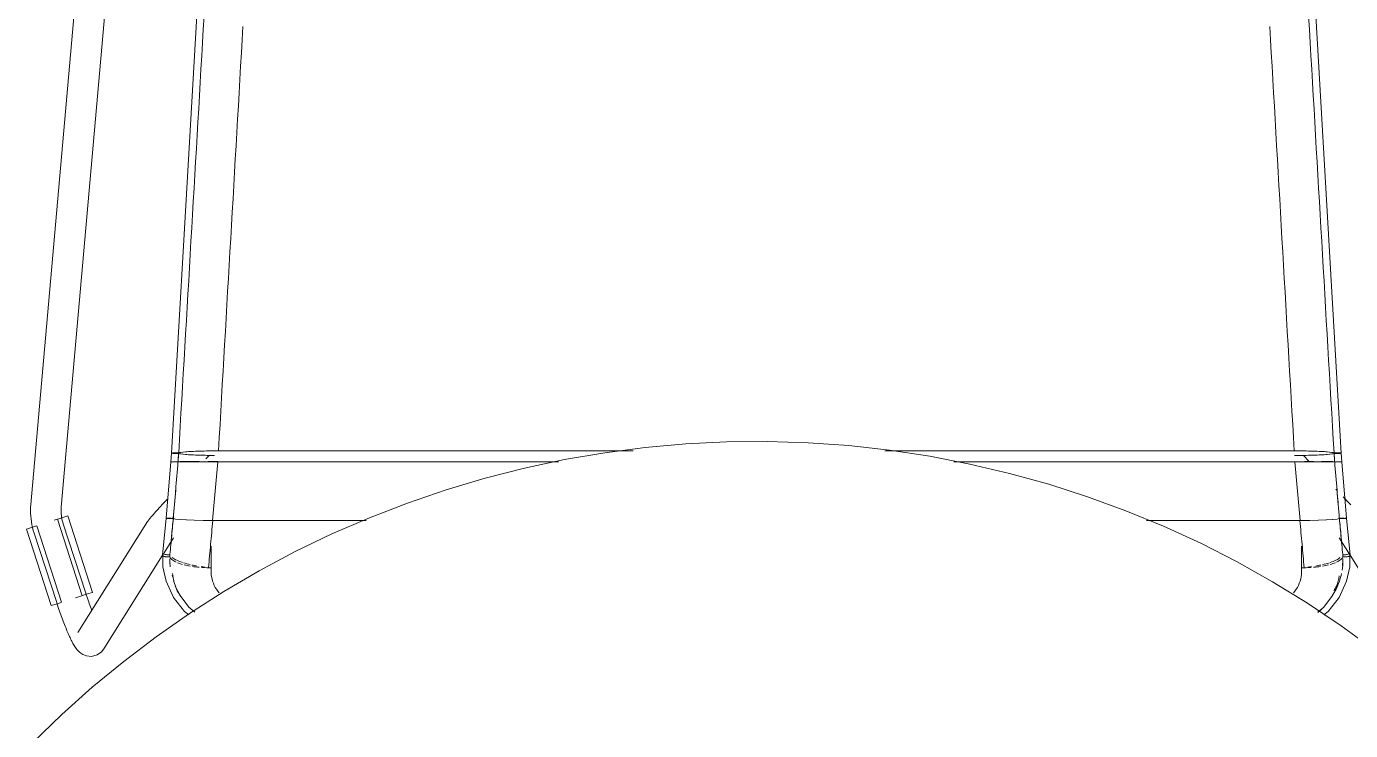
# Model space of a CAD drawing. Header units: millimetres. Extents: x 155927 to 317870, y -36033 to 97293.
# Drawn here: x 164061 to 164580, y 12593 to 12869 of the extents above; entities that cross this region are included whole.
import ezdxf

# ---------------------------------------------------------------- set-up
doc = ezdxf.new("R2010")
doc.units = ezdxf.units.MM
doc.header["$MEASUREMENT"] = 0
doc.layers.add('I-FURN', color=8, linetype='CONTINUOUS', lineweight=9)

msp = doc.modelspace()

# ---------------------------------------------------------------- linework, layer by layer
at = {"layer": 'I-FURN'}
for p, q in [((164101.76, 13124.6), (164062.81, 12681.28)), ((164074.76, 12680.23), (164112.06, 13104.73)), ((164137.24, 13033.31), (164117.96, 12701.41)), ((164557.48, 13033.31), (164576.76, 12701.41)), ((164129.06, 12702.2), (164125.93, 12702.07)), ((164132.62, 12702.27), (164129.06, 12702.2)), ((164136.41, 12702.3), (164132.62, 12702.27)), ((164299, 12702.3), (164136.41, 12702.3)), ((164136.41, 12702.3), (164299, 12702.3)), ((164303.77, 12703.61), (164287.9, 12701.55)), ((164319.7, 12705.04), (164303.77, 12703.61)), ((164335.68, 12705.83), (164319.7, 12705.04)), ((164351.68, 12705.97), (164335.68, 12705.83)), ((164367.67, 12705.48), (164351.68, 12705.97)), ((164383.63, 12704.35), (164367.67, 12705.48)), ((164399.53, 12702.58), (164383.63, 12704.35)), ((164558.31, 12702.3), (164397.74, 12702.3)), ((164397.74, 12702.3), (164558.31, 12702.3)), ((164415.35, 12700.18), (164399.53, 12702.58)), ((164562.1, 12702.27), (164558.31, 12702.3)), ((164565.66, 12702.2), (164562.1, 12702.27)), ((164568.79, 12702.07), (164565.66, 12702.2)), ((164117.68, 12698.05), (164115.86, 12675.85)), ((164117.68, 12698.05), (164117.95, 12701.41)), ((164117.75, 12698.05), (164117.68, 12698.05)), ((164117.68, 12698.05), (164117.75, 12698.05)), ((164117.75, 12698.05), (164117.68, 12698.05)), ((164117.68, 12698.05), (164117.74, 12698.05)), ((164117.93, 12698.04), (164118.23, 12698.04)), ((164118.23, 12698.04), (164117.94, 12698.04)), ((164118.02, 12701.43), (164117.96, 12701.41)), ((164117.96, 12701.41), (164118.02, 12701.38)), ((164118.21, 12701.46), (164118.02, 12701.43)), ((164118.02, 12701.38), (164118.21, 12701.35)), ((164118.5, 12701.48), (164118.21, 12701.46)), ((164118.21, 12701.35), (164118.51, 12701.33)), ((164118.23, 12698.05), (164118.62, 12698.05)), ((164118.61, 12698.05), (164118.23, 12698.05)), ((164118.61, 12698.04), (164118.23, 12698.04)), ((164118.23, 12698.04), (164118.61, 12698.04)), ((164118.88, 12701.5), (164118.5, 12701.48)), ((164118.51, 12701.33), (164118.89, 12701.31)), ((164119.07, 12698.05), (164118.61, 12698.05)), ((164119.06, 12698.04), (164118.61, 12698.04)), ((164118.61, 12698.04), (164119.06, 12698.04)), ((164118.62, 12698.05), (164119.07, 12698.05)), ((164119.33, 12701.51), (164118.88, 12701.5)), ((164118.89, 12701.31), (164119.34, 12701.3)), ((164119.55, 12698.04), (164119.06, 12698.04)), ((164119.06, 12698.04), (164119.55, 12698.04)), ((164119.07, 12698.05), (164119.56, 12698.05)), ((164119.56, 12698.05), (164119.07, 12698.05)), ((164119.82, 12701.52), (164119.33, 12701.51)), ((164119.34, 12701.3), (164119.83, 12701.3)), ((164120.05, 12698.04), (164119.55, 12698.04)), ((164119.55, 12698.04), (164120.05, 12698.04)), ((164119.56, 12698.05), (164120.06, 12698.05)), ((164120.05, 12698.05), (164119.56, 12698.05)), ((164120.32, 12701.51), (164119.82, 12701.52)), ((164119.83, 12701.3), (164120.33, 12701.3)), ((164120.52, 12698.05), (164120.05, 12698.05)), ((164120.52, 12698.04), (164120.05, 12698.04)), ((164120.05, 12698.04), (164120.52, 12698.04)), ((164120.06, 12698.05), (164120.53, 12698.05)), ((164120.79, 12701.51), (164120.32, 12701.51)), ((164120.33, 12701.3), (164120.8, 12701.31)), ((164121.41, 12698.02), (164120.52, 12698.04)), ((164120.52, 12698.04), (164121.4, 12698.02)), ((164121.68, 12701.72), (164120.79, 12701.51)), ((164120.8, 12701.31), (164121.7, 12701.1)), ((164121.4, 12698.02), (164123.15, 12698.01)), ((164123.15, 12698.01), (164121.41, 12698.02)), ((164121.42, 12698.07), (164123.18, 12698.08)), ((164123.17, 12698.08), (164121.42, 12698.07)), ((164123.43, 12701.91), (164121.68, 12701.72)), ((164121.7, 12701.1), (164123.45, 12700.9)), ((164123.15, 12698.01), (164125.65, 12698)), ((164125.65, 12698), (164123.16, 12698.01)), ((164125.67, 12698.09), (164123.17, 12698.08)), ((164123.18, 12698.08), (164125.67, 12698.09)), ((164125.93, 12702.07), (164123.43, 12701.91)), ((164123.45, 12700.9), (164125.95, 12700.74)), ((164125.65, 12698), (164128.79, 12697.99)), ((164128.79, 12697.99), (164125.66, 12698)), ((164125.67, 12698.09), (164128.8, 12698.1)), ((164128.79, 12698.1), (164125.67, 12698.09)), ((164125.95, 12700.74), (164129.07, 12700.62)), ((164132.36, 12697.99), (164128.79, 12697.99)), ((164128.79, 12697.99), (164132.36, 12697.99)), ((164129.07, 12700.62), (164132.62, 12700.54)), ((164132.92, 12700.66), (164131.45, 12699.13)), ((164132.35, 12698.11), (164136.13, 12698.11)), ((164136.13, 12698.11), (164132.35, 12698.11)), ((164136.14, 12697.98), (164132.36, 12697.99)), ((164132.36, 12697.99), (164136.14, 12697.98)), ((164132.62, 12700.54), (164134.87, 12700.52)), ((164269.78, 12697.98), (164136.14, 12697.98)), ((164136.14, 12697.98), (164269.78, 12697.98)), ((164272.13, 12698.86), (164256.48, 12695.53)), ((164287.9, 12701.55), (164272.13, 12698.86)), ((164431.06, 12697.14), (164415.35, 12700.18)), ((164558.58, 12697.98), (164424.83, 12697.98)), ((164424.83, 12697.98), (164558.58, 12697.98)), ((164446.63, 12693.48), (164431.06, 12697.14)), ((164558.42, 12700.51), (164562.1, 12700.54)), ((164562.36, 12697.99), (164558.58, 12697.98)), ((164558.58, 12697.98), (164562.36, 12697.99)), ((164564.37, 12697.99), (164561.8, 12700.66)), ((164562.1, 12700.54), (164565.65, 12700.62)), ((164565.93, 12697.99), (164562.36, 12697.99)), ((164562.36, 12697.99), (164565.93, 12697.99)), ((164562.37, 12698.11), (164565.92, 12698.1)), ((164565.93, 12698.1), (164562.37, 12698.11)), ((164565.65, 12700.62), (164568.77, 12700.74)), ((164569.06, 12698), (164565.93, 12697.99)), ((164565.93, 12697.99), (164569.06, 12698)), ((164568.77, 12700.74), (164571.27, 12700.9)), ((164571.29, 12701.91), (164568.79, 12702.07)), ((164569.05, 12698.09), (164571.54, 12698.08)), ((164571.55, 12698.08), (164569.05, 12698.09)), ((164569.06, 12698), (164571.57, 12698.01)), ((164571.56, 12698.01), (164569.07, 12698)), ((164571.27, 12700.9), (164573.02, 12701.1)), ((164573.04, 12701.72), (164571.29, 12701.91)), ((164571.54, 12698.08), (164573.3, 12698.07)), ((164573.3, 12698.07), (164571.55, 12698.08)), ((164573.31, 12698.02), (164571.57, 12698.01)), ((164571.57, 12698.01), (164573.32, 12698.02)), ((164573.02, 12701.1), (164573.92, 12701.31)), ((164573.93, 12701.51), (164573.04, 12701.72)), ((164574.2, 12698.04), (164573.31, 12698.02)), ((164573.32, 12698.02), (164574.2, 12698.04)), ((164573.92, 12701.31), (164574.39, 12701.3)), ((164574.4, 12701.51), (164573.93, 12701.51)), ((164574.19, 12698.05), (164574.66, 12698.05)), ((164574.67, 12698.05), (164574.2, 12698.05)), ((164574.67, 12698.04), (164574.2, 12698.04)), ((164574.2, 12698.04), (164574.67, 12698.04)), ((164574.39, 12701.3), (164574.89, 12701.3)), ((164574.9, 12701.52), (164574.4, 12701.51)), ((164574.66, 12698.05), (164575.16, 12698.05)), ((164575.16, 12698.05), (164574.67, 12698.05)), ((164575.17, 12698.04), (164574.67, 12698.04)), ((164574.67, 12698.04), (164575.17, 12698.04)), ((164574.89, 12701.3), (164575.38, 12701.3)), ((164575.39, 12701.51), (164574.9, 12701.52)), ((164575.16, 12698.05), (164575.65, 12698.05)), ((164575.65, 12698.05), (164575.16, 12698.05)), ((164575.66, 12698.04), (164575.17, 12698.04)), ((164575.17, 12698.04), (164575.66, 12698.04)), ((164575.38, 12701.3), (164575.83, 12701.31)), ((164575.84, 12701.5), (164575.39, 12701.51)), ((164575.65, 12698.05), (164576.1, 12698.05)), ((164576.11, 12698.05), (164575.65, 12698.05)), ((164576.11, 12698.04), (164575.66, 12698.04)), ((164575.66, 12698.04), (164576.11, 12698.04)), ((164575.83, 12701.31), (164576.21, 12701.33)), ((164576.22, 12701.48), (164575.84, 12701.5)), ((164576.1, 12698.05), (164576.48, 12698.05)), ((164576.49, 12698.05), (164576.11, 12698.05)), ((164576.49, 12698.04), (164576.11, 12698.04)), ((164576.11, 12698.04), (164576.49, 12698.04)), ((164576.21, 12701.33), (164576.51, 12701.35)), ((164576.51, 12701.46), (164576.22, 12701.48)), ((164576.48, 12698.05), (164576.78, 12698.05)), ((164576.78, 12698.05), (164576.49, 12698.05)), ((164576.78, 12698.04), (164576.49, 12698.04)), ((164576.49, 12698.04), (164576.79, 12698.04)), ((164576.7, 12701.43), (164576.51, 12701.46)), ((164576.51, 12701.35), (164576.7, 12701.38)), ((164576.76, 12701.41), (164576.7, 12701.43)), ((164576.7, 12701.38), (164576.76, 12701.41)), ((164577.04, 12698.05), (164576.77, 12701.41)), ((164576.78, 12698.05), (164576.97, 12698.05)), ((164576.97, 12698.05), (164576.78, 12698.04)), ((164576.97, 12698.05), (164576.78, 12698.05)), ((164576.79, 12698.04), (164576.97, 12698.05)), ((164576.97, 12698.05), (164577.04, 12698.05)), ((164577.04, 12698.05), (164576.97, 12698.05)), ((164576.97, 12698.05), (164577.04, 12698.05)), ((164577.04, 12698.05), (164576.97, 12698.05)), ((164577.04, 12698.05), (164578.86, 12675.85)), ((164256.48, 12695.53), (164240.97, 12691.59)), ((164462.05, 12689.2), (164446.63, 12693.48)), ((164225.64, 12687.03), (164210.5, 12681.85)), ((164240.97, 12691.59), (164225.64, 12687.03)), ((164477.28, 12684.31), (164462.05, 12689.2)), ((164575.14, 12686.8), (164574.65, 12687.31)), ((164114.21, 12681.09), (164114.61, 12681.53)), ((164114.61, 12681.53), (164115.03, 12681.97)), ((164115.03, 12681.97), (164115.45, 12682.42)), ((164115.45, 12682.42), (164115.88, 12682.89)), ((164115.88, 12682.89), (164116.32, 12683.36)), ((164210.5, 12681.85), (164195.58, 12676.08)), ((164492.3, 12678.81), (164477.28, 12684.31)), ((164577.95, 12683.83), (164577.49, 12684.32)), ((164578.4, 12683.36), (164577.95, 12683.83)), ((164578.84, 12682.89), (164578.4, 12683.36)), ((164579.27, 12682.42), (164578.84, 12682.89)), ((164579.69, 12681.97), (164579.27, 12682.42)), ((164580.11, 12681.53), (164579.69, 12681.97)), ((164580.51, 12681.09), (164580.11, 12681.53)), ((164062.73, 12680.14), (164062.7, 12679)), ((164062.7, 12679), (164062.71, 12677.86)), ((164062.71, 12677.86), (164062.77, 12676.72)), ((164062.81, 12681.28), (164062.73, 12680.14)), ((164062.77, 12676.72), (164062.88, 12675.58)), ((164074.7, 12678.88), (164074.72, 12679.54)), ((164074.71, 12678.22), (164074.7, 12678.88)), ((164074.74, 12677.56), (164074.71, 12678.22)), ((164074.72, 12679.54), (164074.76, 12680.2)), ((164074.81, 12676.9), (164074.74, 12677.56)), ((164074.76, 12680.2), (164074.76, 12680.23)), ((164074.89, 12676.24), (164074.81, 12676.9)), ((164075.01, 12675.59), (164074.89, 12676.24)), ((164075.3, 12676.18), (164077.25, 12676.81)), ((164086.94, 12646.81), (164077.25, 12676.81)), ((164109.72, 12676.06), (164109.92, 12676.31)), ((164109.92, 12676.31), (164110.13, 12676.56)), ((164110.13, 12676.56), (164110.36, 12676.82)), ((164110.36, 12676.82), (164110.61, 12677.1)), ((164110.61, 12677.1), (164110.86, 12677.4)), ((164110.86, 12677.4), (164111.14, 12677.71)), ((164111.14, 12677.71), (164111.42, 12678.03)), ((164111.42, 12678.03), (164111.73, 12678.37)), ((164111.73, 12678.37), (164112.04, 12678.72)), ((164112.04, 12678.72), (164112.37, 12679.08)), ((164112.37, 12679.08), (164112.71, 12679.46)), ((164112.71, 12679.46), (164113.07, 12679.85)), ((164113.07, 12679.85), (164113.44, 12680.25)), ((164113.44, 12680.25), (164113.82, 12680.67)), ((164113.82, 12680.67), (164114.21, 12681.09)), ((164507.1, 12672.72), (164492.3, 12678.81)), ((164061.1, 12671.6), (164063.05, 12672.23)), ((164070.78, 12641.59), (164061.1, 12671.6)), ((164062.88, 12675.58), (164063.03, 12674.45)), ((164063.03, 12674.45), (164063.23, 12673.32)), ((164063.05, 12672.23), (164065.02, 12672.87)), ((164063.23, 12673.32), (164063.47, 12672.21)), ((164063.47, 12672.21), (164063.75, 12671.1)), ((164063.75, 12671.1), (164064.08, 12670.01)), ((164074.83, 12642.9), (164065.14, 12672.9)), ((164071.95, 12675.1), (164073.11, 12675.48)), ((164073.21, 12675.51), (164082.9, 12645.5)), ((164073.33, 12675.55), (164075.3, 12676.18)), ((164075.15, 12674.94), (164075.01, 12675.59)), ((164075.32, 12674.3), (164075.15, 12674.94)), ((164075.51, 12673.67), (164075.32, 12674.3)), ((164084.22, 12646.86), (164075.51, 12673.67)), ((164108.6, 12674.58), (164081.3, 12630.99)), ((164108.6, 12674.58), (164108.82, 12674.9)), ((164108.82, 12674.9), (164109, 12675.16)), ((164109, 12675.16), (164109.17, 12675.39)), ((164109.17, 12675.39), (164109.35, 12675.61)), ((164109.35, 12675.61), (164109.53, 12675.83)), ((164109.53, 12675.83), (164109.72, 12676.06)), ((164115.85, 12675.85), (164114.43, 12661.35)), ((164115.92, 12675.87), (164115.85, 12675.85)), ((164115.85, 12675.85), (164115.92, 12675.82)), ((164115.86, 12675.85), (164115.92, 12675.87)), ((164115.92, 12675.82), (164115.86, 12675.85)), ((164116.1, 12675.9), (164115.92, 12675.87)), ((164115.92, 12675.87), (164116.11, 12675.9)), ((164115.92, 12675.82), (164116.11, 12675.8)), ((164116.4, 12675.92), (164116.1, 12675.9)), ((164116.11, 12675.9), (164116.4, 12675.92)), ((164116.11, 12675.8), (164116.41, 12675.77)), ((164116.41, 12675.77), (164116.11, 12675.8)), ((164116.78, 12675.93), (164116.4, 12675.92)), ((164116.4, 12675.92), (164116.78, 12675.93)), ((164116.41, 12675.77), (164116.79, 12675.76)), ((164116.79, 12675.76), (164116.41, 12675.77)), ((164117.23, 12675.94), (164116.78, 12675.93)), ((164116.78, 12675.93), (164117.23, 12675.94)), ((164116.79, 12675.76), (164117.24, 12675.75)), ((164117.25, 12675.75), (164116.79, 12675.76)), ((164117.72, 12675.95), (164117.23, 12675.94)), ((164117.23, 12675.94), (164117.72, 12675.95)), ((164117.24, 12675.75), (164117.73, 12675.74)), ((164117.74, 12675.74), (164117.25, 12675.75)), ((164117.73, 12675.74), (164118.23, 12675.75)), ((164118.24, 12675.75), (164117.74, 12675.74)), ((164118.69, 12675.94), (164118.22, 12675.95)), ((164118.22, 12675.95), (164118.69, 12675.94)), ((164118.23, 12675.75), (164118.7, 12675.75)), ((164118.71, 12675.75), (164118.24, 12675.75)), ((164118.7, 12675.75), (164119.59, 12675.56)), ((164119.59, 12675.56), (164118.71, 12675.75)), ((164121.31, 12675.38), (164119.59, 12675.56)), ((164119.59, 12675.56), (164121.33, 12675.38)), ((164123.77, 12675.23), (164121.33, 12675.38)), ((164121.33, 12675.38), (164123.81, 12675.23)), ((164126.84, 12675.12), (164123.8, 12675.23)), ((164123.81, 12675.23), (164126.91, 12675.12)), ((164130.35, 12675.04), (164126.9, 12675.12)), ((164126.91, 12675.12), (164130.34, 12675.04)), ((164130.44, 12675.04), (164134.2, 12675.02)), ((164134.08, 12675.02), (164130.44, 12675.04)), ((164134.2, 12675.02), (164194.32, 12675.02)), ((164194.32, 12675.02), (164134.2, 12675.02)), ((164195.58, 12676.08), (164180.9, 12669.71)), ((164500.4, 12675.02), (164560.52, 12675.02)), ((164560.52, 12675.02), (164500.4, 12675.02)), ((164521.63, 12666.04), (164507.1, 12672.72)), ((164560.52, 12675.02), (164564.28, 12675.04)), ((164564.28, 12675.04), (164560.64, 12675.02)), ((164567.82, 12675.12), (164564.37, 12675.04)), ((164564.38, 12675.04), (164567.81, 12675.12)), ((164567.81, 12675.12), (164570.91, 12675.23)), ((164570.92, 12675.23), (164567.88, 12675.12)), ((164570.91, 12675.23), (164573.39, 12675.38)), ((164573.39, 12675.38), (164570.95, 12675.23)), ((164573.39, 12675.38), (164575.13, 12675.56)), ((164575.13, 12675.56), (164573.41, 12675.38)), ((164576.01, 12675.75), (164575.13, 12675.56)), ((164575.13, 12675.56), (164576.02, 12675.75)), ((164576.48, 12675.75), (164576.01, 12675.75)), ((164576.02, 12675.75), (164576.49, 12675.75)), ((164576.5, 12675.95), (164576.03, 12675.94)), ((164576.03, 12675.94), (164576.5, 12675.95)), ((164576.98, 12675.74), (164576.48, 12675.75)), ((164576.49, 12675.75), (164576.99, 12675.74)), ((164577, 12675.95), (164576.5, 12675.95)), ((164576.5, 12675.95), (164577, 12675.95)), ((164577.47, 12675.75), (164576.98, 12675.74)), ((164576.99, 12675.74), (164577.48, 12675.75)), ((164577.49, 12675.94), (164577, 12675.95)), ((164577, 12675.95), (164577.49, 12675.94)), ((164577.93, 12675.76), (164577.47, 12675.75)), ((164577.48, 12675.75), (164577.93, 12675.76)), ((164577.94, 12675.93), (164577.49, 12675.94)), ((164577.49, 12675.94), (164577.94, 12675.93)), ((164577.93, 12675.76), (164578.31, 12675.77)), ((164578.31, 12675.77), (164577.93, 12675.76)), ((164578.31, 12675.77), (164578.61, 12675.8)), ((164578.6, 12675.8), (164578.31, 12675.77)), ((164578.62, 12675.9), (164578.32, 12675.92)), ((164578.32, 12675.92), (164578.61, 12675.9)), ((164578.61, 12675.9), (164578.8, 12675.87)), ((164578.61, 12675.8), (164578.8, 12675.82)), ((164578.8, 12675.87), (164578.62, 12675.9)), ((164578.87, 12675.85), (164578.8, 12675.87)), ((164578.8, 12675.87), (164578.86, 12675.85)), ((164578.86, 12675.85), (164578.8, 12675.82)), ((164578.8, 12675.82), (164578.87, 12675.85)), ((164578.87, 12675.85), (164580.29, 12661.35)), ((164064.08, 12670.01), (164064.1, 12669.96)), ((164064.1, 12669.96), (164072.81, 12643.15)), ((164115.11, 12662.36), (164118.77, 12668.21)), ((164180.9, 12669.71), (164166.49, 12662.77)), ((164535.89, 12658.78), (164521.63, 12666.04)), ((164575.95, 12668.21), (164580.01, 12661.73)), ((164091.47, 12624.62), (164114.5, 12661.39)), ((164114.64, 12656.79), (164114.55, 12662.25)), ((164133.49, 12664.97), (164133.49, 12655.22)), ((164166.49, 12662.77), (164152.37, 12655.25)), ((164561.23, 12655.22), (164561.23, 12664.97)), ((164580.08, 12656.79), (164580.17, 12662.25)), ((164580.22, 12661.39), (164603.25, 12624.62)), ((164115.85, 12651.14), (164114.64, 12656.79)), ((164133.55, 12656.46), (164132.5, 12656.46)), ((164549.85, 12650.96), (164535.89, 12658.78)), ((164562.22, 12656.46), (164561.17, 12656.46)), ((164578.87, 12651.14), (164580.08, 12656.79)), ((164118.76, 12644.83), (164115.85, 12651.14)), ((164152.37, 12655.25), (164138.56, 12647.17)), ((164563.48, 12642.58), (164549.85, 12650.96)), ((164575.96, 12644.83), (164578.87, 12651.14)), ((164080.32, 12644.67), (164082.8, 12645.47)), ((164084.99, 12646.18), (164083.02, 12645.54)), ((164084.33, 12646.53), (164084.22, 12646.86)), ((164084.56, 12645.84), (164084.33, 12646.53)), ((164084.79, 12645.15), (164084.56, 12645.84)), ((164085.02, 12644.46), (164084.79, 12645.15)), ((164086.94, 12646.81), (164084.99, 12646.18)), ((164121.33, 12645.53), (164119.42, 12649.22)), ((164124.83, 12640.96), (164121.33, 12645.53)), ((164138.56, 12647.17), (164125.08, 12638.55)), ((164569.89, 12640.96), (164573.39, 12645.53)), ((164573.39, 12645.53), (164575.3, 12649.22)), ((164072.74, 12642.22), (164070.78, 12641.59)), ((164074.71, 12642.86), (164072.74, 12642.22)), ((164072.96, 12642.69), (164072.81, 12643.15)), ((164073.2, 12641.95), (164072.96, 12642.69)), ((164073.45, 12641.22), (164073.2, 12641.95)), ((164073.7, 12640.48), (164073.45, 12641.22)), ((164073.95, 12639.75), (164073.7, 12640.48)), ((164085.25, 12643.78), (164085.02, 12644.46)), ((164085.49, 12643.11), (164085.25, 12643.78)), ((164085.72, 12642.44), (164085.49, 12643.11)), ((164085.96, 12641.79), (164085.72, 12642.44)), ((164086.19, 12641.14), (164085.96, 12641.79)), ((164086.43, 12640.5), (164086.19, 12641.14)), ((164086.66, 12639.88), (164086.43, 12640.5)), ((164123.09, 12639.3), (164118.76, 12644.83)), ((164127.17, 12639), (164124.83, 12640.96)), ((164576.77, 12633.67), (164563.48, 12642.58)), ((164567.56, 12639.01), (164569.89, 12640.96)), ((164571.63, 12639.3), (164575.96, 12644.83)), ((164074.2, 12639.03), (164073.95, 12639.75)), ((164074.45, 12638.32), (164074.2, 12639.03)), ((164074.71, 12637.61), (164074.45, 12638.32)), ((164074.96, 12636.91), (164074.71, 12637.61)), ((164075.22, 12636.22), (164074.96, 12636.91)), ((164075.47, 12635.54), (164075.22, 12636.22)), ((164075.73, 12634.88), (164075.47, 12635.54)), ((164075.98, 12634.23), (164075.73, 12634.88)), ((164125.08, 12638.55), (164111.96, 12629.39)), ((164124.8, 12637.93), (164123.09, 12639.3)), ((164569.92, 12637.93), (164571.63, 12639.3)), ((164076.23, 12633.59), (164075.98, 12634.23)), ((164076.48, 12632.96), (164076.23, 12633.59)), ((164076.73, 12632.35), (164076.48, 12632.96)), ((164076.98, 12631.75), (164076.73, 12632.35)), ((164077.22, 12631.18), (164076.98, 12631.75)), ((164077.47, 12630.61), (164077.22, 12631.18)), ((164077.71, 12630.07), (164077.47, 12630.61)), ((164077.94, 12629.54), (164077.71, 12630.07)), ((164078.18, 12629.03), (164077.94, 12629.54)), ((164589.69, 12624.24), (164576.77, 12633.67)), ((164078.41, 12628.54), (164078.18, 12629.03)), ((164078.64, 12628.07), (164078.41, 12628.54)), ((164078.87, 12627.61), (164078.64, 12628.07)), ((164079.1, 12627.17), (164078.87, 12627.61)), ((164079.33, 12626.74), (164079.1, 12627.17)), ((164079.56, 12626.33), (164079.33, 12626.74)), ((164079.8, 12625.93), (164079.56, 12626.33)), ((164080.04, 12625.54), (164079.8, 12625.93)), ((164080.29, 12625.16), (164080.04, 12625.54)), ((164080.57, 12624.76), (164080.29, 12625.16)), ((164080.88, 12624.36), (164080.57, 12624.76)), ((164081.25, 12623.94), (164080.88, 12624.36)), ((164090.57, 12623.5), (164091.47, 12624.62)), ((164111.96, 12629.39), (164099.22, 12619.72)), ((164081.72, 12623.47), (164081.25, 12623.94)), ((164082.35, 12622.95), (164081.72, 12623.47)), ((164083.26, 12622.39), (164082.35, 12622.95)), ((164084.64, 12621.86), (164083.26, 12622.39)), ((164086.61, 12621.69), (164084.64, 12621.86)), ((164088.84, 12622.28), (164086.61, 12621.69)), ((164099.22, 12619.72), (164086.87, 12609.55)), ((164090.57, 12623.5), (164088.84, 12622.28)), ((164086.87, 12609.55), (164074.94, 12598.89)), ((164074.94, 12598.89), (164063.44, 12587.76))]:
    msp.add_line(p, q, dxfattribs=at)
for points in [[(164120.79, 12701.51), (164124.01, 12756.91), (164130.45, 12867.67), (164136.89, 12978.27), (164140.11, 13033.5)], [(164573.93, 12701.51), (164570.71, 12756.91), (164564.27, 12867.67), (164557.83, 12978.27), (164554.61, 13033.5)], [(164136.41, 12702.3), (164139.6, 12757.83), (164142.8, 12813.35), (164145.99, 12868.79)], [(164548.72, 12868.79), (164551.92, 12813.33), (164555.12, 12757.83), (164558.31, 12702.3)], [(164120.8, 12701.31), (164120.2, 12701.29), (164118.69, 12701.29), (164117.95, 12701.37), (164117.95, 12701.41)], [(164118.71, 12675.75), (164119.01, 12679.46), (164119.61, 12686.89), (164120.22, 12694.32), (164120.52, 12698.04)], [(164120.79, 12701.51), (164120.74, 12700.93), (164120.65, 12699.77), (164120.56, 12698.62), (164120.52, 12698.04)], [(164120.8, 12701.31), (164120.75, 12700.76), (164120.66, 12699.68), (164120.57, 12698.6), (164120.53, 12698.05)], [(164135.11, 12686.49), (164135.46, 12690.32), (164135.8, 12694.15), (164136.14, 12697.98)], [(164558.58, 12697.98), (164558.92, 12694.15), (164559.26, 12690.32), (164559.61, 12686.49)], [(164573.92, 12701.31), (164573.97, 12700.76), (164574.06, 12699.68), (164574.15, 12698.6), (164574.19, 12698.05)], [(164573.93, 12701.51), (164573.98, 12700.93), (164574.07, 12699.77), (164574.15, 12698.62), (164574.2, 12698.04)], [(164576.01, 12675.75), (164575.71, 12679.46), (164575.11, 12686.89), (164574.5, 12694.32), (164574.2, 12698.04)], [(164118.69, 12675.94), (164118.99, 12679.59), (164119.3, 12683.24), (164119.6, 12686.89)], [(164119.9, 12690.5), (164119.93, 12690.91), (164119.97, 12691.32), (164120, 12691.73)], [(164134.08, 12675.02), (164134.42, 12678.84), (164134.77, 12682.66), (164135.11, 12686.49)], [(164559.61, 12686.49), (164559.95, 12682.66), (164560.29, 12678.84), (164560.64, 12675.02)], [(164118.7, 12675.75), (164118.46, 12673.23), (164117.98, 12668.19), (164117.51, 12663.24), (164117.27, 12660.8)], [(164118.69, 12675.94), (164118.45, 12673.57), (164118.22, 12671.2), (164117.98, 12668.86)], [(164134.2, 12675.02), (164133.89, 12671.88), (164133.3, 12665.63), (164132.76, 12659.49), (164132.5, 12656.46)], [(164560.52, 12675.02), (164560.83, 12671.88), (164561.42, 12665.63), (164561.96, 12659.49), (164562.22, 12656.46)], [(164576.02, 12675.75), (164576.26, 12673.23), (164576.74, 12668.19), (164577.21, 12663.24), (164577.45, 12660.8)], [(164576.05, 12675.75), (164576.28, 12673.44), (164576.51, 12671.13), (164576.74, 12668.86)], [(164114.61, 12662.1), (164114.65, 12662.06), (164114.78, 12661.96), (164115.07, 12661.83), (164115.46, 12661.71), (164115.92, 12661.62), (164116.41, 12661.55), (164116.91, 12661.52), (164117.22, 12661.52), (164117.37, 12661.53)], [(164119.81, 12658.63), (164119.12, 12658.96), (164117.98, 12659.66), (164117.41, 12660.41), (164117.27, 12660.8)], [(164117.31, 12659.97), (164117.32, 12659.32), (164117.35, 12658.67), (164117.42, 12658.02)], [(164117.44, 12656.8), (164117.36, 12657.62), (164117.35, 12658.44), (164117.35, 12659.27)], [(164118.28, 12660.44), (164118.68, 12660.12), (164119.21, 12659.8), (164119.85, 12659.49)], [(164120.1, 12659.37), (164120.73, 12659.08), (164121.47, 12658.8), (164122.29, 12658.54)], [(164122.25, 12657.75), (164121.52, 12657.95), (164120.88, 12658.19), (164120.28, 12658.43)], [(164122.72, 12658.38), (164123.52, 12658.13), (164124.4, 12657.9), (164125.32, 12657.68)], [(164125.3, 12657.07), (164124.45, 12657.21), (164123.65, 12657.37), (164122.91, 12657.56)], [(164125.98, 12657.53), (164126.62, 12657.39), (164127.28, 12657.25), (164127.96, 12657.13)], [(164128.78, 12656.63), (164127.88, 12656.71), (164127, 12656.81), (164126.15, 12656.93)], [(164129.66, 12656.88), (164130.14, 12656.81), (164130.61, 12656.76), (164131.09, 12656.71)], [(164132.5, 12656.46), (164131.55, 12656.47), (164130.62, 12656.51), (164129.71, 12656.56)], [(164133.5, 12654.95), (164133.49, 12655.45), (164133.5, 12655.96), (164133.55, 12656.46)], [(164561.17, 12656.46), (164561.22, 12655.96), (164561.23, 12655.45), (164561.23, 12654.94)], [(164565, 12656.56), (164564.09, 12656.5), (164563.17, 12656.47), (164562.22, 12656.46)], [(164563.63, 12656.7), (164564.11, 12656.75), (164564.58, 12656.82), (164565.04, 12656.88)], [(164568.57, 12656.93), (164567.72, 12656.81), (164566.85, 12656.69), (164565.93, 12656.63)], [(164566.74, 12657.14), (164567.43, 12657.26), (164568.08, 12657.39), (164568.74, 12657.53)], [(164569.4, 12657.68), (164570.33, 12657.89), (164571.27, 12658.12), (164572.12, 12658.37)], [(164571.8, 12657.56), (164571.06, 12657.38), (164570.25, 12657.22), (164569.42, 12657.07)], [(164572.44, 12658.52), (164573.26, 12658.79), (164574.07, 12659.07), (164574.62, 12659.37)], [(164574.45, 12658.43), (164573.86, 12658.18), (164573.2, 12657.95), (164572.47, 12657.74)], [(164574.87, 12659.49), (164575.51, 12659.8), (164575.9, 12660.12), (164576.23, 12660.44)], [(164577.42, 12659.26), (164577.41, 12658), (164577.31, 12656.74), (164577.13, 12655.5)], [(164577.22, 12657.29), (164577.33, 12658.17), (164577.35, 12659.07), (164577.35, 12659.97)], [(164118.24, 12653.55), (164118.44, 12652.83), (164118.67, 12652.11), (164118.94, 12651.4)], [(164568.96, 12640.14), (164568.53, 12639.73), (164568.08, 12639.34), (164567.62, 12638.96)]]:
    msp.add_open_spline(points, degree=3, dxfattribs=at)
for points, knots in [([(164120.79, 12701.51), (164121.07, 12701.65), (164122.45, 12701.86), (164125.81, 12702.08), (164128.98, 12702.2), (164132.58, 12702.28), (164135.13, 12702.3), (164136.41, 12702.3)], [-1, -1, -1, -1, -0.666667, -0.5, -0.333333, -0.166667, 0, 0, 0, 0]), ([(164558.31, 12702.3), (164559.59, 12702.3), (164562.14, 12702.28), (164565.74, 12702.2), (164568.91, 12702.08), (164572.27, 12701.86), (164573.65, 12701.65), (164573.93, 12701.51)], [-1, -1, -1, -1, -0.833333, -0.666667, -0.5, -0.333333, 0, 0, 0, 0]), ([(164117.95, 12701.41), (164117.95, 12701.42), (164118.09, 12701.45), (164118.48, 12701.48), (164118.87, 12701.5), (164119.32, 12701.51), (164119.82, 12701.52), (164120.32, 12701.52), (164120.64, 12701.51), (164120.79, 12701.51)], [-0.498493, -0.498493, -0.498493, -0.498493, -0.375, -0.3125, -0.25, -0.1875, -0.125, -0.0625, 0, 0, 0, 0]), ([(164134.87, 12700.52), (164132.84, 12700.53), (164129.62, 12700.59), (164125.83, 12700.73), (164122.48, 12700.95), (164121.09, 12701.16), (164120.8, 12701.31)], [-0.9335619, -0.9335619, -0.9335619, -0.9335619, -0.6666667, -0.5, -0.3333333, 0, 0, 0, 0]), ([(164573.92, 12701.31), (164573.63, 12701.16), (164572.24, 12700.95), (164568.89, 12700.73), (164565.73, 12700.61), (164562.17, 12700.53), (164559.66, 12700.51), (164558.42, 12700.51)], [-1, -1, -1, -1, -0.6666667, -0.5, -0.3333333, -0.1666667, -0.003964, -0.003964, -0.003964, -0.003964]), ([(164576.77, 12701.41), (164576.77, 12701.39), (164576.63, 12701.36), (164576.23, 12701.33), (164575.85, 12701.31), (164575.39, 12701.3), (164574.89, 12701.29), (164574.39, 12701.3), (164574.07, 12701.3), (164573.92, 12701.31)], [-0.5, -0.5, -0.5, -0.5, -0.375, -0.3125, -0.25, -0.1875, -0.125, -0.0625, 0, 0, 0, 0]), ([(164573.93, 12701.51), (164574.15, 12701.51), (164574.65, 12701.52), (164575.28, 12701.52), (164575.74, 12701.5), (164576.15, 12701.49), (164576.61, 12701.46), (164576.77, 12701.42), (164576.77, 12701.41)], [-1, -1, -1, -1, -0.90625, -0.8125, -0.765625, -0.71875, -0.625, -0.501507, -0.501507, -0.501507, -0.501507]), ([(164575.52, 12682.05), (164575.38, 12683.7), (164574.94, 12689.03), (164574.5, 12694.36), (164574.2, 12698.05)], [0.2766114, 0.2766114, 0.2766114, 0.2766114, 0.5, 1, 1, 1, 1]), ([(164117.27, 12660.8), (164117.12, 12660.78), (164116.84, 12660.75), (164116.41, 12660.73), (164116.04, 12660.74), (164115.75, 12660.77), (164115.48, 12660.8), (164115.23, 12660.85), (164115, 12660.91), (164114.81, 12660.98), (164114.61, 12661.07), (164114.51, 12661.16), (164114.48, 12661.21)], [0, 0, 0, 0, 0.0555556, 0.1111111, 0.1666667, 0.1944444, 0.2222222, 0.2777778, 0.3055556, 0.3333333, 0.3888889, 0.4444444, 0.4444444, 0.4444444, 0.4444444]), ([(164577.45, 12660.8), (164577.31, 12660.41), (164576.75, 12659.66), (164575.61, 12658.96), (164574.93, 12658.64)], [0, 0, 0, 0, 0.1666667, 0.3309695, 0.3309695, 0.3309695, 0.3309695]), ([(164577.35, 12661.53), (164577.57, 12661.52), (164578.06, 12661.53), (164578.81, 12661.61), (164579.48, 12661.77), (164579.91, 12661.94), (164580.06, 12662.06), (164580.11, 12662.1)], [-1, -1, -1, -1, -0.90625, -0.8125, -0.71875, -0.625, -0.5625, -0.5625, -0.5625, -0.5625]), ([(164580.24, 12661.21), (164580.22, 12661.18), (164580.18, 12661.14), (164580.07, 12661.06), (164579.88, 12660.96), (164579.56, 12660.86), (164579.16, 12660.78), (164578.81, 12660.75), (164578.43, 12660.73), (164577.99, 12660.74), (164577.63, 12660.77), (164577.45, 12660.8)], [0.5555556, 0.5555556, 0.5555556, 0.5555556, 0.5833333, 0.6180556, 0.6527778, 0.7222222, 0.7916667, 0.8263889, 0.8611111, 0.9305556, 1, 1, 1, 1]), ([(164136.66, 12646.57), (164135.89, 12647.48), (164133.96, 12650.48), (164133.33, 12654.08), (164133.55, 12656.46)], [0.5, 0.5, 0.5, 0.5, 0.6666667, 1, 1, 1, 1]), ([(164561.17, 12656.46), (164561.39, 12654.08), (164560.76, 12650.48), (164558.83, 12647.48), (164558.06, 12646.57)], [0, 0, 0, 0, 0.3333333, 0.5, 0.5, 0.5, 0.5]), ([(164121.33, 12645.56), (164120.82, 12646.38), (164119.24, 12649.1), (164118.64, 12652.09), (164118.36, 12654.19)], [-0.4024189, -0.4024189, -0.4024189, -0.4024189, -0.3333333, -0.1789981, -0.1789981, -0.1789981, -0.1789981]), ([(164576.87, 12654.22), (164576.43, 12652.11), (164575.42, 12649.03), (164573.79, 12646.26), (164573.2, 12645.39)], [0.1763318, 0.1763318, 0.1763318, 0.1763318, 0.3333333, 0.408557, 0.408557, 0.408557, 0.408557]), ([(164573.92, 12647.46), (164574.26, 12648.05), (164575.29, 12649.9), (164575.78, 12651.88), (164576.01, 12653.25)], [0.6175454, 0.6175454, 0.6175454, 0.6175454, 0.6666667, 0.7702374, 0.7702374, 0.7702374, 0.7702374])]:
    msp.add_open_spline(points, degree=3, knots=knots, dxfattribs=at)

doc.saveas('drawing.dxf')
